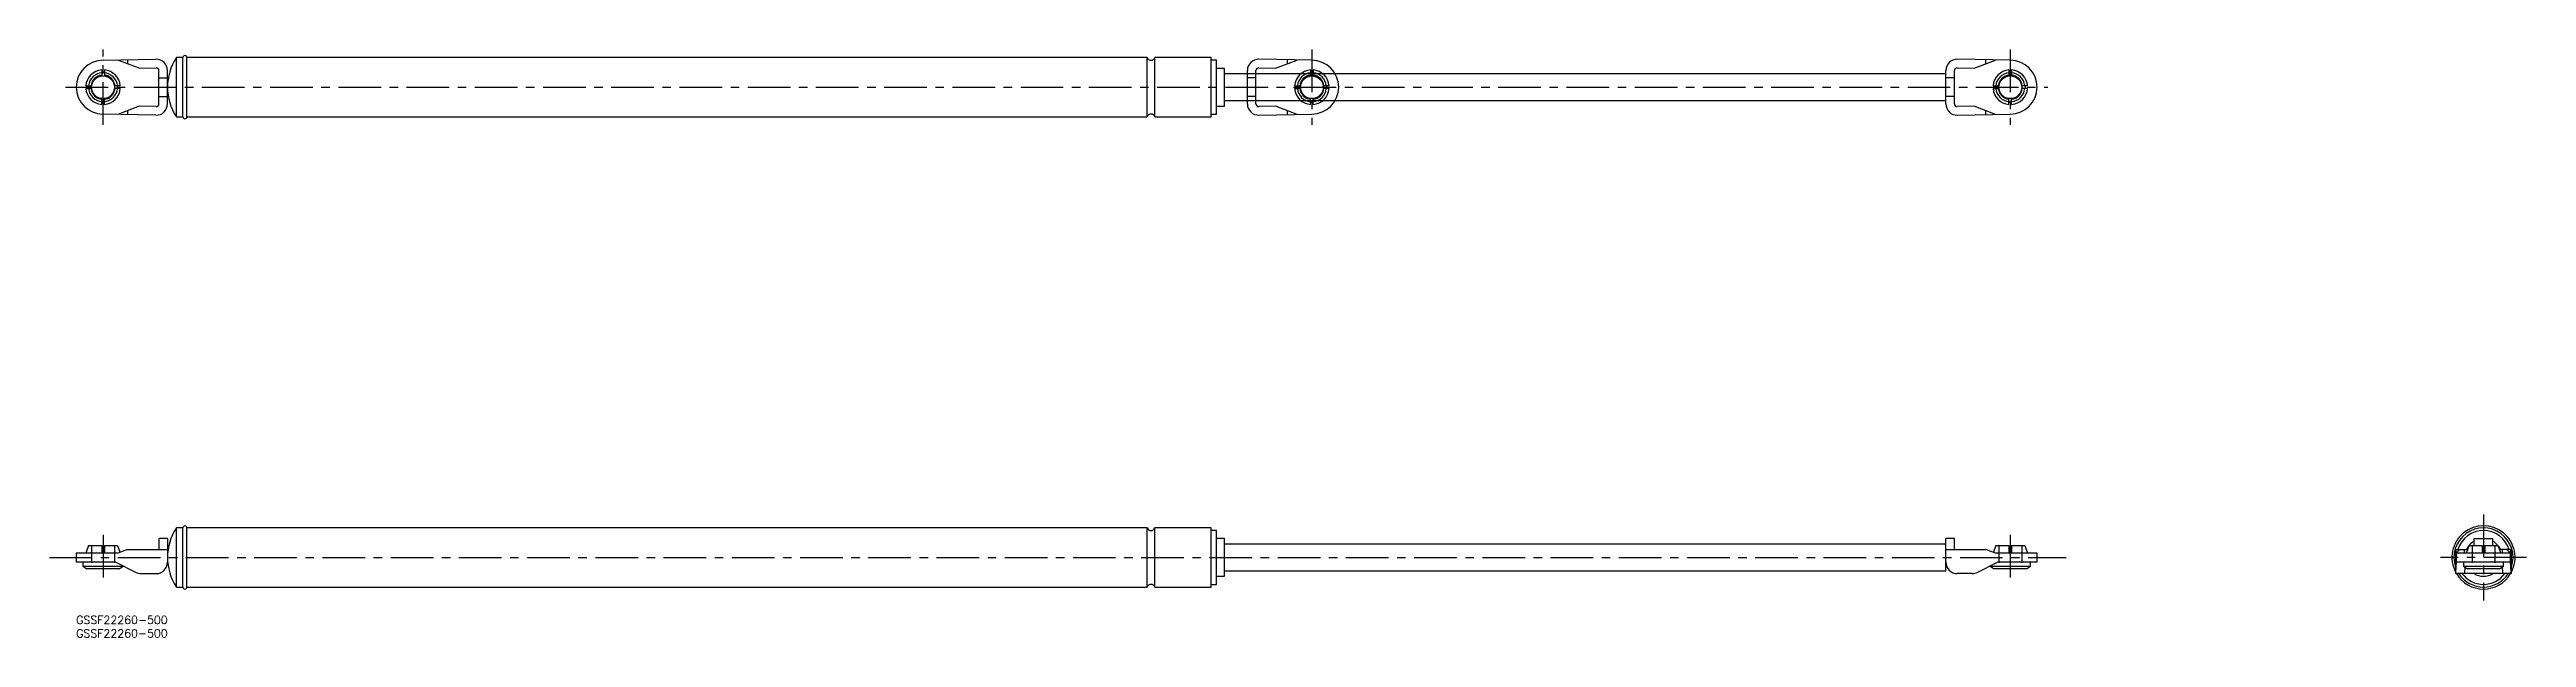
# Model space of a CAD drawing. Extents: x -10 to 912, y -8 to 211.
import ezdxf

# ---------------------------------------------------------------- set-up
doc = ezdxf.new("R2010")
doc.units = 0
doc.header["$LTSCALE"] = 0.5
doc.linetypes.add('CENTER', pattern=[50.8, 31.75, -6.35, 6.35, -6.35])
doc.linetypes.add('DASHED', pattern=[19.05, 12.7, -6.35])
for name, color, linetype in [('MSM_CENTER', 1, 'CENTER'), ('MSM_CONTINUOUS', 7, 'CONTINUOUS'), ('MSM_DASHED', 4, 'DASHED'), ('MSM_PART_NUMBER', 7, 'CONTINUOUS')]:
    doc.layers.add(name, color=color, linetype=linetype)
doc.styles.get("Standard").update_dxf_attribs({"font": 'txt.shx', "height": 3, "bigfont": 'bigfont.shx'})

# ---------------------------------------------------------------- blocks, each defined once
blk = doc.blocks.new('*U21')
at = {"layer": 'MSM_PART_NUMBER'}
blk.add_text('GSSF22260-500', height=3, dxfattribs=at).set_placement((0, -3))
blk = doc.blocks.new('*U22')
at = {"layer": 'MSM_PART_NUMBER'}
blk.add_text('GSSF22260-500', height=3, dxfattribs=at).set_placement((0, -8))

msp = doc.modelspace()

# ---------------------------------------------------------------- linework, layer by layer
at = {"layer": 'MSM_CENTER'}
for p, q in [((10, 182.7), (10, 210.7)), ((460, 210.7), (460, 182.7)), ((720, 210.7), (720, 182.7)), ((-4, 196.7), (734, 196.7)), ((896.15, 37.75), (896.15, 5.75)), ((10, 30.15), (10, 13.55)), ((720, 30.15), (720, 13.55)), ((-9.92, 21.75), (740.78, 21.75)), ((912.15, 21.75), (880.15, 21.75))]:
    msp.add_line(p, q, dxfattribs=at)
at = {"layer": 'MSM_CONTINUOUS'}
for p, q in [((9.5, 203.12), (9.5, 200.92)), ((10, 206.7), (29.71, 207.11)), ((10.5, 203.12), (10.5, 200.92)), ((23.5, 203.78), (15.5, 206.81)), ((19.09, 206.89), (19.09, 205.45)), ((23.5, 203.78), (29.78, 203.91)), ((30.8, 190.49), (30.8, 202.91)), ((34, 190.49), (34, 202.91)), ((39.75, 207.7), (37.3, 207.7)), ((37.3, 185.7), (37.3, 207.7)), ((39.75, 185.7), (39.75, 207.7)), ((398.67, 207.7), (41.25, 207.7)), ((41.25, 185.7), (41.25, 207.7)), ((398.67, 185.7), (398.67, 207.7)), ((422.5, 207.7), (401.5, 207.7)), ((401.5, 185.7), (401.5, 207.7)), ((422.5, 185.7), (422.5, 207.7)), ((424.5, 206.7), (422.5, 206.7)), ((424.5, 186.7), (424.5, 206.7)), ((427.5, 203.7), (424.5, 203.7)), ((427.5, 189.7), (427.5, 203.7)), ((436, 190.49), (436, 202.91)), ((439.2, 190.49), (439.2, 202.91)), ((440.22, 203.91), (446.5, 203.78)), ((460, 206.7), (440.29, 207.11)), ((446.5, 203.78), (454.5, 206.81)), ((450.91, 205.45), (450.91, 206.89)), ((459.5, 203.12), (459.5, 200.92)), ((460.5, 203.12), (460.5, 200.92)), ((696, 190.49), (696, 202.91)), ((699.2, 190.49), (699.2, 202.91)), ((700.22, 203.91), (706.5, 203.78)), ((720, 206.7), (700.29, 207.11)), ((706.5, 203.78), (714.5, 206.81)), ((710.91, 205.45), (710.91, 206.89)), ((719.5, 203.12), (719.5, 200.92)), ((720.5, 203.12), (720.5, 200.92)), ((3.58, 197.2), (5.78, 197.2)), ((3.58, 196.2), (5.78, 196.2)), ((4.5, 196.7), (4.52, 197.2)), ((4.52, 196.2), (4.5, 196.7)), ((16.42, 197.2), (14.22, 197.2)), ((16.42, 196.2), (14.22, 196.2)), ((30.8, 200.2), (34, 200.2)), ((696, 201.7), (427.5, 201.7)), ((439.2, 200.2), (436, 200.2)), ((453.58, 197.2), (455.78, 197.2)), ((453.58, 196.2), (455.78, 196.2)), ((466.42, 197.2), (464.22, 197.2)), ((466.42, 196.2), (464.22, 196.2)), ((465.48, 197.2), (465.5, 196.7)), ((465.5, 196.7), (465.48, 196.2)), ((699.2, 200.2), (696, 200.2)), ((713.58, 197.2), (715.78, 197.2)), ((713.58, 196.2), (715.78, 196.2)), ((726.42, 197.2), (724.22, 197.2)), ((726.42, 196.2), (724.22, 196.2)), ((725.48, 197.2), (725.5, 196.7)), ((725.5, 196.7), (725.48, 196.2)), ((9.5, 190.28), (9.5, 192.48)), ((29.71, 186.29), (10, 186.7)), ((10.5, 190.28), (10.5, 192.48)), ((23.5, 189.62), (15.5, 186.58)), ((19.09, 187.94), (19.09, 186.51)), ((29.78, 189.49), (23.5, 189.62)), ((30.8, 193.2), (34, 193.2)), ((37.3, 185.7), (39.75, 185.7)), ((41.25, 185.7), (398.67, 185.7)), ((401.5, 185.7), (422.5, 185.7)), ((422.5, 186.7), (424.5, 186.7)), ((424.5, 189.7), (427.5, 189.7)), ((427.5, 191.7), (696, 191.7)), ((439.2, 193.2), (436, 193.2)), ((446.5, 189.62), (440.22, 189.49)), ((440.29, 186.29), (460, 186.7)), ((454.5, 186.58), (446.5, 189.62)), ((450.91, 186.51), (450.91, 187.94)), ((459.5, 190.28), (459.5, 192.48)), ((460.5, 190.28), (460.5, 192.48)), ((699.2, 193.2), (696, 193.2)), ((706.5, 189.62), (700.22, 189.49)), ((700.29, 186.29), (720, 186.7)), ((714.5, 186.58), (706.5, 189.62)), ((710.91, 186.51), (710.91, 187.94)), ((719.5, 190.28), (719.5, 192.48)), ((720.5, 190.28), (720.5, 192.48)), ((34, 28.75), (30.8, 28.75)), ((30.8, 28.75), (30.8, 24.75)), ((34, 28.75), (34, 19.95)), ((39.75, 32.75), (37.3, 32.75)), ((37.3, 10.75), (37.3, 32.75)), ((39.75, 10.75), (39.75, 32.75)), ((398.67, 32.75), (41.25, 32.75)), ((41.25, 10.75), (41.25, 32.75)), ((398.67, 10.75), (398.67, 32.75)), ((422.5, 32.75), (401.5, 32.75)), ((401.5, 10.75), (401.5, 32.75)), ((422.5, 10.75), (422.5, 32.75)), ((424.5, 31.75), (422.5, 31.75)), ((424.5, 11.75), (424.5, 31.75)), ((427.5, 28.75), (424.5, 28.75)), ((427.5, 14.75), (427.5, 28.75)), ((696, 16.75), (696, 28.75)), ((699.2, 28.75), (696, 28.75)), ((699.2, 24.75), (699.2, 28.75)), ((892.65, 26.15), (892.65, 28.75)), ((892.65, 28.75), (899.65, 28.75)), ((899.65, 26.15), (899.65, 28.75)), ((0, 23.35), (0, 20.15)), ((15.5, 23.35), (0, 23.35)), ((0, 20.15), (14.54, 20.15)), ((2.5, 20.15), (2.5, 18.55)), ((2.5, 18.55), (4, 17.55)), ((2.5, 18.55), (17.5, 18.55)), ((4.62, 26.15), (3.58, 23.35)), ((4.62, 26.15), (9.5, 26.15)), ((9.5, 26.15), (9.5, 23.35)), ((10.5, 26.15), (15.38, 26.15)), ((10.5, 26.15), (10.5, 23.35)), ((14.54, 20.15), (22.3, 16.21)), ((15.38, 26.15), (16.3, 23.66)), ((19.09, 24.75), (15.5, 23.35)), ((16, 17.55), (17.5, 18.55)), ((17.5, 18.55), (17.5, 18.65)), ((19.09, 24.75), (34, 24.75)), ((696, 26.75), (427.5, 26.75)), ((696, 24.75), (710.91, 24.75)), ((707.7, 16.21), (715.46, 20.15)), ((714.5, 23.35), (710.91, 24.75)), ((712.5, 18.65), (712.5, 18.55)), ((712.5, 18.55), (714, 17.55)), ((712.5, 18.55), (727.5, 18.55)), ((714.62, 26.15), (713.7, 23.66)), ((730, 23.35), (714.5, 23.35)), ((714.62, 26.15), (719.5, 26.15)), ((715.46, 20.15), (730, 20.15)), ((719.5, 26.15), (719.5, 23.35)), ((720.5, 26.15), (725.38, 26.15)), ((720.5, 26.15), (720.5, 23.35)), ((725.38, 26.15), (726.42, 23.35)), ((726, 17.55), (727.5, 18.55)), ((727.5, 18.55), (727.5, 20.15)), ((730, 20.15), (730, 23.35)), ((885.74, 24.75), (885.74, 15.75)), ((885.74, 24.75), (890.25, 24.75)), ((885.89, 16.21), (886.05, 20.15)), ((886.03, 23.35), (885.96, 24.75)), ((887.39, 24.75), (886.03, 23.35)), ((906.26, 23.35), (886.03, 23.35)), ((886.05, 20.15), (906.24, 20.15)), ((886.15, 20.15), (886.15, 23.35)), ((888.65, 20.15), (888.65, 18.55)), ((888.65, 18.55), (890.15, 17.55)), ((888.65, 18.55), (903.65, 18.55)), ((889.07, 23.35), (889.07, 24.75)), ((890.77, 26.15), (889.73, 23.35)), ((890.77, 26.15), (895.65, 26.15)), ((895.65, 26.15), (895.65, 23.35)), ((896.65, 26.15), (901.52, 26.15)), ((896.65, 26.15), (896.65, 23.35)), ((901.52, 26.15), (902.57, 23.35)), ((906.56, 24.75), (902.05, 24.75)), ((902.15, 17.55), (903.65, 18.55)), ((903.23, 23.35), (903.23, 24.75)), ((903.65, 18.55), (903.65, 20.15)), ((904.9, 24.75), (906.26, 23.35)), ((906.15, 20.15), (906.15, 23.35)), ((906.4, 16.21), (906.24, 20.15)), ((906.26, 23.35), (906.34, 24.75)), ((906.56, 15.75), (906.56, 24.75)), ((16, 17.55), (4, 17.55)), ((24.2, 15.75), (29.8, 15.75)), ((37.3, 10.75), (39.75, 10.75)), ((41.25, 10.75), (398.67, 10.75)), ((401.5, 10.75), (422.5, 10.75)), ((422.5, 11.75), (424.5, 11.75)), ((424.5, 14.75), (427.5, 14.75)), ((427.5, 16.75), (696, 16.75)), ((705.8, 15.75), (700.2, 15.75)), ((726, 17.55), (714, 17.55)), ((906.56, 15.75), (885.74, 15.75)), ((889.17, 18.2), (889.09, 16.21)), ((902.15, 17.55), (890.15, 17.55)), ((903.12, 18.2), (903.2, 16.21))]:
    msp.add_line(p, q, dxfattribs=at)
for points in [[(885.85, 15.75, 0), (885.85, 15.75, 0), (885.85, 15.75, 0), (885.85, 15.75, 0), (885.85, 15.75, 0), (885.85, 15.75, 0), (885.85, 15.75, 0), (885.85, 15.75, 0), (885.85, 15.75, 0), (885.86, 15.75, 0), (885.86, 15.75, 0), (885.86, 15.75, 0), (885.86, 15.75, 0), (885.86, 15.75, 0), (885.86, 15.76, 0), (885.86, 15.76, 0), (885.86, 15.76, 0), (885.86, 15.76, 0), (885.86, 15.76, 0), (885.86, 15.76, 0), (885.86, 15.76, 0), (885.86, 15.76, 0), (885.86, 15.76, 0), (885.86, 15.77, 0), (885.86, 15.77, 0), (885.86, 15.77, 0), (885.86, 15.77, 0), (885.86, 15.77, 0), (885.86, 15.77, 0), (885.86, 15.77, 0), (885.86, 15.78, 0), (885.86, 15.78, 0), (885.86, 15.78, 0), (885.86, 15.78, 0), (885.86, 15.78, 0), (885.86, 15.78, 0), (885.86, 15.79, 0), (885.86, 15.79, 0), (885.86, 15.79, 0), (885.86, 15.79, 0), (885.87, 15.8, 0), (885.87, 15.8, 0), (885.87, 15.8, 0), (885.87, 15.8, 0), (885.87, 15.8, 0), (885.87, 15.81, 0), (885.87, 15.81, 0), (885.87, 15.81, 0), (885.87, 15.82, 0), (885.87, 15.82, 0), (885.87, 15.82, 0), (885.87, 15.82, 0), (885.87, 15.83, 0), (885.87, 15.83, 0), (885.87, 15.83, 0), (885.87, 15.84, 0), (885.87, 15.84, 0), (885.87, 15.84, 0), (885.87, 15.85, 0), (885.87, 15.85, 0), (885.87, 15.85, 0), (885.87, 15.86, 0), (885.87, 15.86, 0), (885.87, 15.86, 0), (885.87, 15.87, 0), (885.87, 15.87, 0), (885.87, 15.87, 0), (885.87, 15.88, 0), (885.87, 15.88, 0), (885.87, 15.88, 0), (885.87, 15.89, 0), (885.87, 15.89, 0), (885.88, 15.9, 0), (885.88, 15.9, 0), (885.88, 15.9, 0), (885.88, 15.91, 0), (885.88, 15.91, 0), (885.88, 15.92, 0), (885.88, 15.92, 0), (885.88, 15.93, 0), (885.88, 15.93, 0), (885.88, 15.93, 0), (885.88, 15.94, 0), (885.88, 15.94, 0), (885.88, 15.95, 0), (885.88, 15.95, 0), (885.88, 15.96, 0), (885.88, 15.96, 0), (885.88, 15.97, 0), (885.88, 15.97, 0), (885.88, 15.98, 0), (885.88, 15.98, 0), (885.88, 15.99, 0), (885.88, 15.99, 0), (885.88, 16, 0), (885.88, 16, 0), (885.88, 16.01, 0), (885.88, 16.01, 0), (885.88, 16.02, 0), (885.88, 16.03, 0), (885.88, 16.03, 0), (885.88, 16.04, 0), (885.88, 16.04, 0), (885.88, 16.05, 0), (885.88, 16.05, 0), (885.88, 16.06, 0), (885.88, 16.07, 0), (885.88, 16.07, 0), (885.89, 16.08, 0), (885.89, 16.08, 0), (885.89, 16.09, 0), (885.89, 16.09, 0), (885.89, 16.1, 0), (885.89, 16.11, 0), (885.89, 16.11, 0), (885.89, 16.12, 0), (885.89, 16.13, 0), (885.89, 16.13, 0), (885.89, 16.14, 0), (885.89, 16.15, 0), (885.89, 16.15, 0), (885.89, 16.16, 0), (885.89, 16.17, 0), (885.89, 16.17, 0), (885.89, 16.18, 0), (885.89, 16.19, 0), (885.89, 16.19, 0), (885.89, 16.2, 0), (885.89, 16.21, 0)], [(906.4, 16.21, 0), (906.4, 16.2, 0), (906.4, 16.19, 0), (906.4, 16.19, 0), (906.4, 16.18, 0), (906.4, 16.17, 0), (906.41, 16.17, 0), (906.41, 16.16, 0), (906.41, 16.15, 0), (906.41, 16.15, 0), (906.41, 16.14, 0), (906.41, 16.13, 0), (906.41, 16.13, 0), (906.41, 16.12, 0), (906.41, 16.11, 0), (906.41, 16.11, 0), (906.41, 16.1, 0), (906.41, 16.09, 0), (906.41, 16.09, 0), (906.41, 16.08, 0), (906.41, 16.08, 0), (906.41, 16.07, 0), (906.41, 16.07, 0), (906.41, 16.06, 0), (906.41, 16.05, 0), (906.41, 16.05, 0), (906.41, 16.04, 0), (906.41, 16.04, 0), (906.41, 16.03, 0), (906.41, 16.03, 0), (906.41, 16.02, 0), (906.41, 16.01, 0), (906.41, 16.01, 0), (906.41, 16, 0), (906.41, 16, 0), (906.41, 15.99, 0), (906.41, 15.99, 0), (906.41, 15.98, 0), (906.41, 15.98, 0), (906.41, 15.97, 0), (906.42, 15.97, 0), (906.42, 15.96, 0), (906.42, 15.96, 0), (906.42, 15.95, 0), (906.42, 15.95, 0), (906.42, 15.94, 0), (906.42, 15.94, 0), (906.42, 15.93, 0), (906.42, 15.93, 0), (906.42, 15.93, 0), (906.42, 15.92, 0), (906.42, 15.92, 0), (906.42, 15.91, 0), (906.42, 15.91, 0), (906.42, 15.9, 0), (906.42, 15.9, 0), (906.42, 15.9, 0), (906.42, 15.89, 0), (906.42, 15.89, 0), (906.42, 15.88, 0), (906.42, 15.88, 0), (906.42, 15.88, 0), (906.42, 15.87, 0), (906.42, 15.87, 0), (906.42, 15.87, 0), (906.42, 15.86, 0), (906.42, 15.86, 0), (906.42, 15.86, 0), (906.42, 15.85, 0), (906.42, 15.85, 0), (906.42, 15.85, 0), (906.42, 15.84, 0), (906.43, 15.84, 0), (906.43, 15.84, 0), (906.43, 15.83, 0), (906.43, 15.83, 0), (906.43, 15.83, 0), (906.43, 15.82, 0), (906.43, 15.82, 0), (906.43, 15.82, 0), (906.43, 15.82, 0), (906.43, 15.81, 0), (906.43, 15.81, 0), (906.43, 15.81, 0), (906.43, 15.8, 0), (906.43, 15.8, 0), (906.43, 15.8, 0), (906.43, 15.8, 0), (906.43, 15.8, 0), (906.43, 15.79, 0), (906.43, 15.79, 0), (906.43, 15.79, 0), (906.43, 15.79, 0), (906.43, 15.78, 0), (906.43, 15.78, 0), (906.43, 15.78, 0), (906.43, 15.78, 0), (906.43, 15.78, 0), (906.43, 15.78, 0), (906.43, 15.77, 0), (906.43, 15.77, 0), (906.43, 15.77, 0), (906.43, 15.77, 0), (906.43, 15.77, 0), (906.44, 15.77, 0), (906.44, 15.77, 0), (906.44, 15.76, 0), (906.44, 15.76, 0), (906.44, 15.76, 0), (906.44, 15.76, 0), (906.44, 15.76, 0), (906.44, 15.76, 0), (906.44, 15.76, 0), (906.44, 15.76, 0), (906.44, 15.76, 0), (906.44, 15.75, 0), (906.44, 15.75, 0), (906.44, 15.75, 0), (906.44, 15.75, 0), (906.44, 15.75, 0), (906.44, 15.75, 0), (906.44, 15.75, 0), (906.44, 15.75, 0), (906.44, 15.75, 0), (906.44, 15.75, 0), (906.44, 15.75, 0), (906.44, 15.75, 0), (906.44, 15.75, 0), (906.44, 15.75, 0)]]:
    msp.add_polyline3d(points, dxfattribs=at)
for centre in [(10, 196.7), (460, 196.7), (720, 196.7)]:
    msp.add_circle(centre, 4.25, dxfattribs=at)
for centre, radius, start, end in [((10, 196.7), 10, 90, 270), ((10, 196.7), 6.44, 94.45407, 175.54593), ((10, 196.7), 6.44, 4.45407, 85.54593), ((29.8, 202.91), 4.2, 0, 91.19349), ((29.8, 202.91), 1, 0, 91.19349), ((54, 196.7), 20, 146.63299, 213.36701), ((40.5, 207.7), 0.75, 0, 180), ((400.09, 208.2), 1.5, 199.47122, 340.52878), ((440.2, 202.91), 4.2, 88.80651, 180), ((440.2, 202.91), 1, 88.80651, 180), ((460, 196.7), 6.44, 94.45407, 175.54593), ((460, 196.7), 10, 270, 90), ((460, 196.7), 6.44, 4.45407, 85.54593), ((700.2, 202.91), 4.2, 88.80651, 180), ((700.2, 202.91), 1, 88.80651, 180), ((720, 196.7), 6.44, 94.45407, 175.54593), ((720, 196.7), 10, 270, 90), ((720, 196.7), 6.44, 4.45407, 85.54593), ((10, 196.7), 6.44, 184.45407, 265.54593), ((10, 196.7), 5.4, 95.31277, 174.68723), ((10, 196.7), 5.4, 185.31277, 264.68723), ((10, 196.7), 4.5, 96.37937, 173.62063), ((10, 196.7), 4.5, 186.37937, 263.62063), ((10, 196.7), 5.5, 84.78409, 95.21591), ((10, 196.7), 5.4, 5.31277, 84.68723), ((10, 196.7), 4.5, 6.37937, 83.62063), ((10, 196.7), 6.44, 274.45407, 355.54593), ((10, 196.7), 5.4, 275.31277, 354.68723), ((10, 196.7), 4.5, 276.37937, 353.62063), ((10.09, 196.7), 5.41, 354.71195, 5.30829), ((460, 196.7), 6.44, 184.45407, 265.54593), ((459.91, 196.7), 5.41, 174.71195, 185.30829), ((460, 196.7), 5.4, 95.31277, 174.68723), ((460, 196.7), 5.4, 185.31277, 264.68723), ((460, 196.7), 4.5, 96.37937, 173.62063), ((460, 196.7), 4.5, 186.37937, 263.62063), ((460, 196.7), 5.5, 84.78409, 95.21591), ((460, 196.7), 5.4, 5.31277, 84.68723), ((460, 196.7), 4.5, 6.37937, 83.62063), ((460, 196.7), 4.5, 276.37937, 353.62063), ((460, 196.7), 5.4, 275.31277, 354.68723), ((460, 196.7), 6.44, 274.45407, 355.54593), ((720, 196.7), 6.44, 184.45407, 265.54593), ((719.91, 196.7), 5.41, 174.71195, 185.30829), ((720, 196.7), 5.4, 95.31277, 174.68723), ((720, 196.7), 5.4, 185.31277, 264.68723), ((720, 196.7), 4.5, 96.37937, 173.62063), ((720, 196.7), 4.5, 186.37937, 263.62063), ((720, 196.7), 5.5, 84.78409, 95.21591), ((720, 196.7), 5.4, 5.31277, 84.68723), ((720, 196.7), 4.5, 6.37937, 83.62063), ((720, 196.7), 4.5, 276.37937, 353.62063), ((720, 196.7), 5.4, 275.31277, 354.68723), ((720, 196.7), 6.44, 274.45407, 355.54593), ((10, 196.7), 5.5, 264.78409, 275.21591), ((29.8, 190.49), 4.2, 268.80651, 0), ((29.8, 190.49), 1, 268.80651, 0), ((40.5, 185.7), 0.75, 180, 0), ((400.09, 185.2), 1.5, 19.47122, 160.52878), ((440.2, 190.49), 4.2, 180, 271.19349), ((440.2, 190.49), 1, 180, 271.19349), ((460, 196.7), 5.5, 264.78409, 275.21591), ((700.2, 190.49), 4.2, 180, 271.19349), ((700.2, 190.49), 1, 180, 271.19349), ((720, 196.7), 5.5, 264.78409, 275.21591), ((54, 21.75), 20, 146.63299, 213.36701), ((40.5, 32.75), 0.75, 0, 180), ((400.09, 33.25), 1.5, 199.47122, 340.52878), ((896.15, 21.75), 11.75, 332.38628, 207.6137), ((896.15, 21.75), 11, 341.17491, 198.82509), ((896.15, 21.75), 10, 17.4576, 162.5424), ((896.15, 21.75), 7, 120, 154.62307), ((896.15, 21.75), 7, 25.37693, 60), ((29.8, 19.95), 4.2, 270, 0), ((700.2, 19.95), 4.2, 180, 270), ((24.2, 19.95), 4.2, 243.03406, 270), ((40.5, 10.75), 0.75, 180, 0), ((400.09, 10.25), 1.5, 19.47122, 160.52878), ((705.8, 19.95), 4.2, 270, 296.96594), ((896.15, 21.75), 11.75, 210.70636, 329.29364), ((896.15, 21.75), 11, 213.05573, 326.94427), ((896.15, 21.75), 10, 216.8699, 323.1301), ((896.15, 21.75), 7, 238.99728, 301.00272)]:
    msp.add_arc(centre, radius, start, end, dxfattribs=at)
at = {"layer": 'MSM_DASHED'}
for p, q in [((5.75, 26.15), (5.75, 17.55)), ((14.25, 26.15), (14.25, 17.55)), ((715.75, 26.15), (715.75, 17.55)), ((724.25, 26.15), (724.25, 17.55)), ((891.9, 26.15), (891.9, 17.55)), ((900.4, 26.15), (900.4, 17.55))]:
    msp.add_line(p, q, dxfattribs=at)

# ---------------------------------------------------------------- block references
at = {"layer": 'MSM_CONTINUOUS'}
for name in ['*U21', '*U22']:
    msp.add_blockref(name, (0, 0), dxfattribs=at)

doc.saveas('drawing.dxf')
